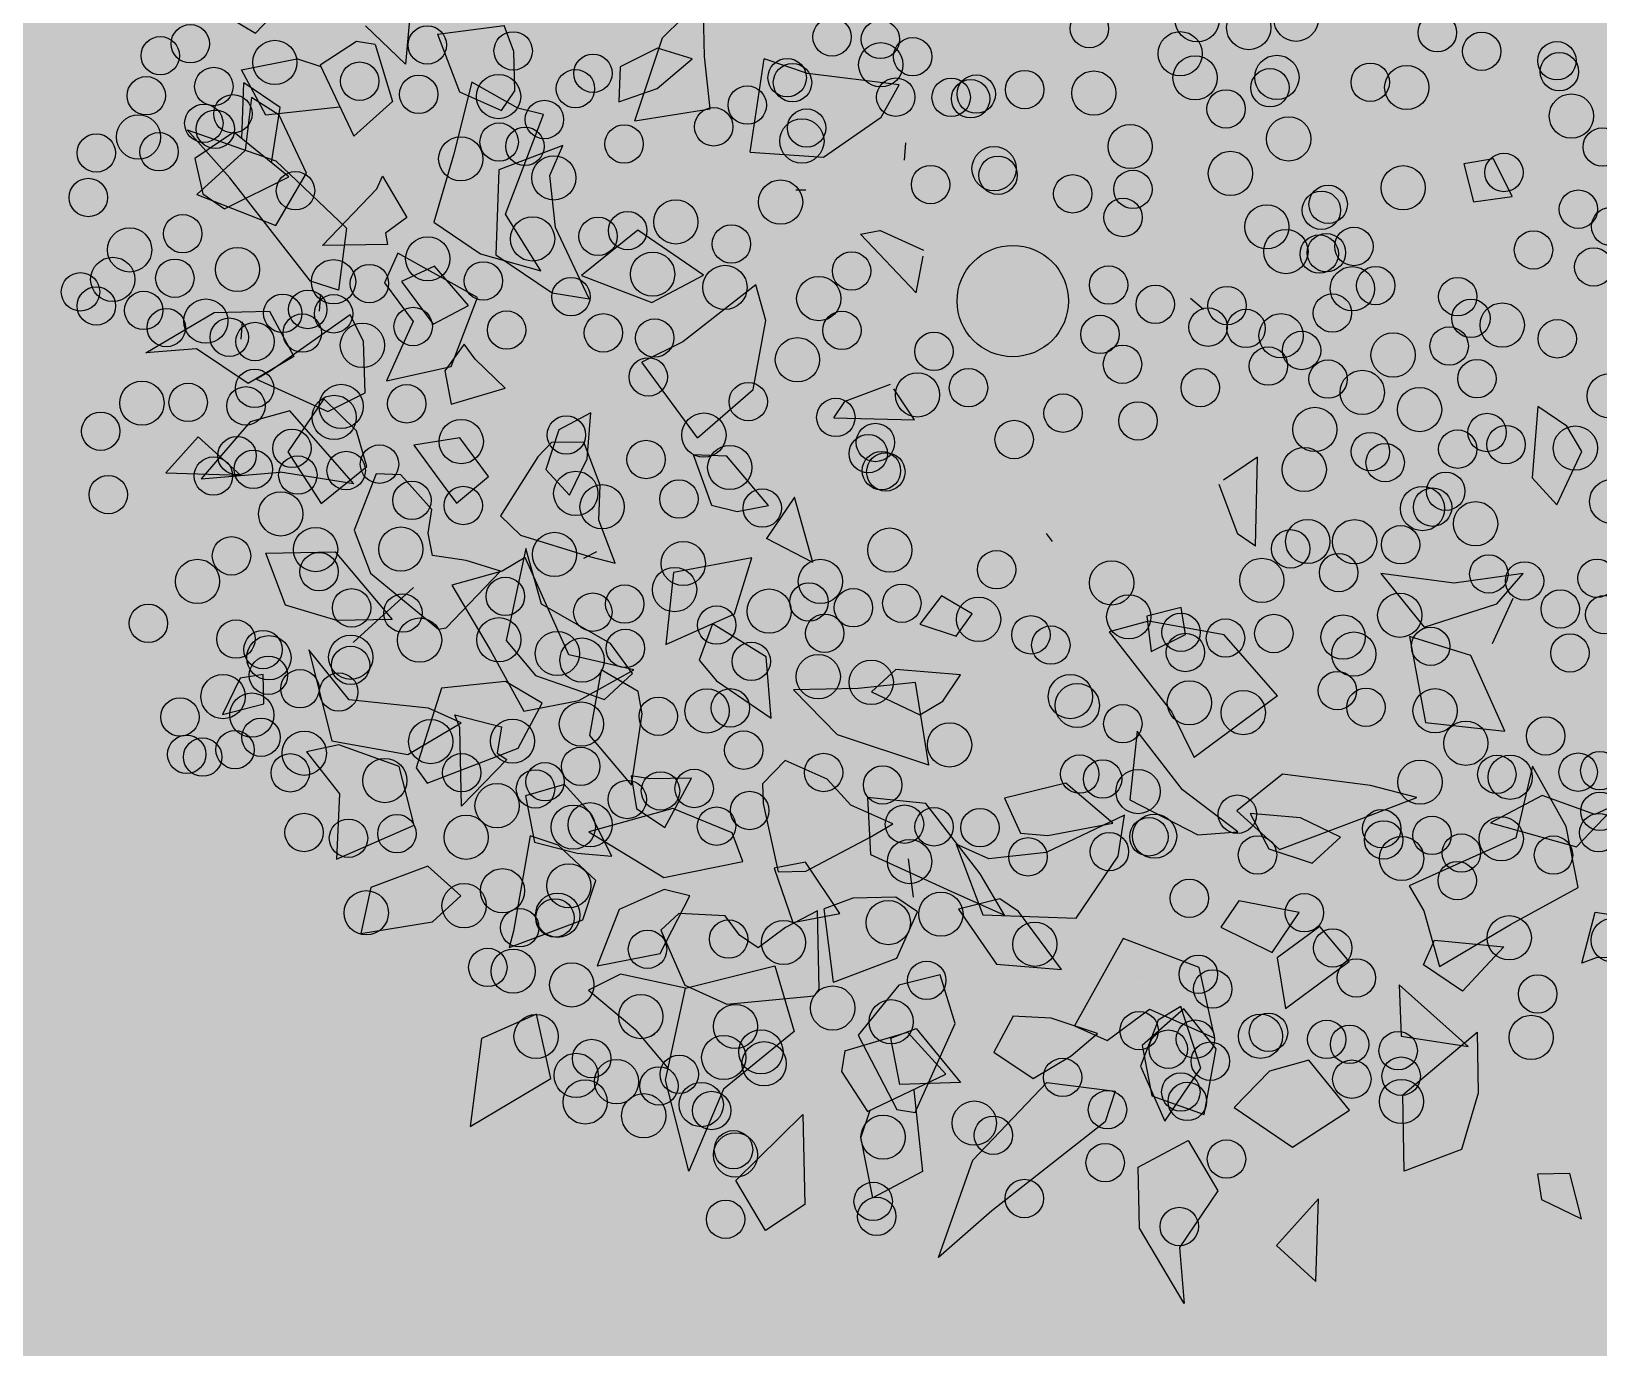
# Model space of a CAD drawing. Header units: millimetres. Extents: x 441061 to 442903, y 4515148 to 4515613.
# Drawn here: x 441661.737 to 441663.842, y 4515571.438 to 4515573.204 of the extents above; entities that cross this region are included whole.
import ezdxf

# ---------------------------------------------------------------- set-up
doc = ezdxf.new("R2010")
doc.units = ezdxf.units.MM
for name, color, linetype in [('01_ALBIZIA', 7, 'Continuous'), ('01_pinos', 7, 'Continuous'), ('ARBOL', 116, 'Continuous')]:
    doc.layers.add(name, color=color, linetype=linetype)
doc.layers.add('01_cesped', color=7, linetype='Continuous', true_color=0x659a66)

# ---------------------------------------------------------------- blocks, each defined once
blk = doc.blocks.new('A$C7A453A91')
at = {"layer": 'ARBOL', "color": 56}
for p, q in [((1.9062, 2.1811, 676.79), (1.8739, 2.1464, 676.79)), ((1.9656, 2.1524, 676.79), (1.9062, 2.1811, 676.79)), ((1.8739, 2.1464, 676.79), (1.9225, 2.1088, 676.79)), ((1.9225, 2.1088, 676.79), (1.9656, 2.1524, 676.79)), ((2.2542, 1.9212, 676.79), (2.1992, 1.9176, 676.79)), ((2.1992, 1.9176, 676.79), (2.2606, 1.8238, 676.79)), ((2.2968, 1.9044, 676.79), (2.2542, 1.9212, 676.79)), ((2.3171, 1.8143, 676.79), (2.2968, 1.9044, 676.79)), ((2.3171, 1.8143, 676.79), (2.2606, 1.8238, 676.79)), ((1.1, 1.7006, 676.79), (0.9757, 1.6262, 676.79)), ((1.1086, 1.6431, 676.79), (1.1, 1.7006, 676.79)), ((2.3416, 1.6971, 676.79), (2.2653, 1.6188, 676.79)), ((2.3384, 1.6341, 676.79), (2.3416, 1.6971, 676.79)), ((0.9757, 1.6262, 676.79), (0.9077, 1.6024, 676.79)), ((1.0759, 1.5384, 676.79), (1.1086, 1.6431, 676.79)), ((2.2708, 1.5355, 676.79), (2.3384, 1.6341, 676.79)), ((0.7735, 1.6197, 676.79), (0.7616, 1.5309, 676.79)), ((0.8316, 1.5481, 676.79), (0.7735, 1.6197, 676.79)), ((0.9799, 1.4739, 676.79), (0.9077, 1.6024, 676.79)), ((2.2653, 1.6188, 676.79), (2.1655, 1.56, 676.79)), ((1.9013, 1.5851, 676.79), (1.8813, 1.5243, 676.79)), ((1.984, 1.4732, 676.79), (1.9013, 1.5851, 676.79)), ((0.8889, 1.489, 676.79), (0.8316, 1.5481, 676.79)), ((2.1655, 1.56, 676.79), (2.2708, 1.5355, 676.79)), ((0.8075, 1.4017, 676.79), (0.7616, 1.5309, 676.79)), ((0.8185, 1.5333, 676.79), (0.7654, 1.5132, 676.79)), ((0.8039, 1.4628, 676.79), (0.8185, 1.5333, 676.79)), ((0.9799, 1.4739, 676.79), (1.0759, 1.5384, 676.79)), ((2.3558, 1.5454, 676.79), (2.2614, 1.5098, 676.79)), ((2.4704, 1.4844, 676.79), (2.3558, 1.5454, 676.79)), ((0.7654, 1.5132, 676.79), (0.7375, 1.4543, 676.79)), ((1.1956, 1.4787, 676.79), (1.2159, 1.5019, 676.79)), ((1.2895, 1.5195, 676.79), (1.2159, 1.5019, 676.79)), ((1.3208, 1.4599, 676.79), (1.2945, 1.5119, 676.79)), ((1.8793, 1.5145, 676.79), (1.9502, 1.4709, 676.79)), ((2.2614, 1.5098, 676.79), (2.3641, 1.4187, 676.79)), ((2.68, 1.5023, 676.79), (2.6619, 1.4682, 676.79)), ((2.6705, 1.4107, 676.79), (2.68, 1.5023, 676.79)), ((0.8075, 1.4017, 676.79), (0.8889, 1.489, 676.79)), ((1.1956, 1.4787, 676.79), (1.3208, 1.4599, 676.79)), ((2.3641, 1.4187, 676.79), (2.4704, 1.4844, 676.79)), ((0.7375, 1.4543, 676.79), (0.7693, 1.4098, 676.79)), ((0.7693, 1.4098, 676.79), (0.8039, 1.4628, 676.79)), ((1.984, 1.4732, 676.79), (1.9502, 1.4709, 676.79)), ((2.6382, 1.4255, 676.79), (2.5387, 1.4679, 676.79)), ((2.5387, 1.4679, 676.79), (2.587, 1.3634, 676.79)), ((2.6619, 1.4682, 676.79), (2.5789, 1.4409, 676.79)), ((2.5789, 1.4409, 676.79), (2.5411, 1.3573, 676.79)), ((2.7115, 1.3618, 676.79), (2.6382, 1.4255, 676.79)), ((2.5411, 1.3573, 676.79), (2.6705, 1.4107, 676.79)), ((0.4801, 1.319, 676.79), (0.5542, 1.3937, 676.79)), ((0.5913, 1.371, 676.79), (0.5542, 1.3937, 676.79)), ((2.9065, 1.3775, 676.79), (2.8016, 1.2923, 676.79)), ((0.3942, 1.3669, 676.79), (0.4695, 1.2509, 676.79)), ((0.63, 1.3233, 676.79), (0.5913, 1.371, 676.79)), ((2.587, 1.3634, 676.79), (2.501, 1.2012, 676.79)), ((2.6636, 1.251, 676.79), (2.7115, 1.3618, 676.79)), ((2.7564, 1.348, 676.79), (2.7964, 1.3702, 676.79)), ((2.0307, 1.3336, 676.79), (1.9238, 1.2776, 676.79)), ((2.1555, 1.3091, 676.79), (2.0307, 1.3336, 676.79)), ((2.7891, 1.2719, 676.79), (2.7564, 1.348, 676.79)), ((0.4801, 1.319, 676.79), (0.5625, 1.2686, 676.79)), ((0.6503, 1.3047, 676.79), (0.5689, 1.2926, 676.79)), ((0.6325, 1.2858, 676.79), (0.63, 1.3233, 676.79)), ((0.6884, 1.3213, 676.79), (0.6503, 1.3047, 676.79)), ((0.7374, 1.1616, 676.79), (0.6884, 1.3213, 676.79)), ((1.1147, 1.3154, 676.79), (1.0795, 1.1749, 676.79)), ((1.1615, 1.2808, 676.79), (1.1147, 1.3154, 676.79)), ((1.3768, 1.3213, 676.79), (1.3372, 1.2568, 676.79)), ((1.441, 1.3013, 676.79), (1.3857, 1.3195, 676.79)), ((1.9513, 1.3261, 676.79), (1.9171, 1.2821, 676.79)), ((1.9828, 1.2968, 676.79), (1.9513, 1.3261, 676.79)), ((2.1555, 1.3091, 676.79), (2.1117, 1.153, 676.79)), ((2.4259, 1.3178, 676.79), (2.3567, 1.2881, 676.79)), ((2.3777, 1.2392, 676.79), (2.4259, 1.3178, 676.79)), ((0.5625, 1.2686, 676.79), (0.6325, 1.2858, 676.79)), ((0.5689, 1.2926, 676.79), (0.616, 1.1847, 676.79)), ((0.7424, 1.3018, 676.79), (0.6862, 1.2101, 676.79)), ((0.7546, 1.2523, 676.79), (0.7424, 1.3018, 676.79)), ((1.2124, 1.1836, 676.79), (1.1615, 1.2808, 676.79)), ((1.3392, 1.2261, 676.79), (1.441, 1.3013, 676.79)), ((1.9238, 1.2776, 676.79), (1.8857, 1.2262, 676.79)), ((1.9171, 1.2821, 676.79), (1.9567, 1.2428, 676.79)), ((1.9567, 1.2428, 676.79), (1.9828, 1.2968, 676.79)), ((2.3567, 1.2881, 676.79), (2.2368, 1.2174, 676.79)), ((2.8016, 1.2923, 676.79), (2.7891, 1.2719, 676.79)), ((0.4695, 1.2509, 676.79), (0.3831, 1.26, 676.79)), ((0.9162, 1.2694, 676.79), (0.8902, 1.1588, 676.79)), ((1.0408, 1.2769, 676.79), (0.9162, 1.2694, 676.79)), ((1.003, 1.1933, 676.79), (1.0408, 1.2769, 676.79)), ((1.3392, 1.2261, 676.79), (1.3372, 1.2568, 676.79)), ((0.387, 1.2319, 676.79), (0.3645, 1.1676, 676.79)), ((0.4127, 1.2462, 676.79), (0.387, 1.2319, 676.79)), ((0.4127, 1.2462, 676.79), (0.4888, 1.1923, 676.79)), ((0.8118, 1.1933, 676.79), (0.7546, 1.2523, 676.79)), ((2.3054, 1.1214, 676.79), (2.3777, 1.2392, 676.79)), ((2.6162, 1.1305, 676.79), (2.6636, 1.251, 676.79)), ((0.6862, 1.2101, 676.79), (0.7644, 1.1022, 676.79)), ((1.8857, 1.2262, 676.79), (2.0403, 1.1874, 676.79)), ((2.2368, 1.2174, 676.79), (2.216, 1.1281, 676.79)), ((2.5845, 1.1586, 676.79), (2.677, 1.217, 676.79)), ((2.677, 1.217, 676.79), (2.6684, 1.1223, 676.79)), ((0.2537, 1.1448, 676.79), (0.2584, 1.1906, 676.79)), ((0.4888, 1.1923, 676.79), (0.4749, 1.1121, 676.79)), ((0.616, 1.1847, 676.79), (0.6563, 1.0826, 676.79)), ((0.9222, 1.1377, 676.79), (0.8118, 1.1933, 676.79)), ((0.8902, 1.1588, 676.79), (1.003, 1.1933, 676.79)), ((1.1901, 1.0702, 676.79), (1.2124, 1.1836, 676.79)), ((2.0403, 1.1874, 676.79), (2.1117, 1.153, 676.79)), ((2.3011, 1.1809, 676.79), (2.2348, 1.1374, 676.79)), ((2.3692, 1.1952, 676.79), (2.3011, 1.1809, 676.79)), ((2.3593, 1.1358, 676.79), (2.3692, 1.1952, 676.79)), ((2.501, 1.2012, 676.79), (2.5435, 1.1844, 676.79)), ((2.5435, 1.1844, 676.79), (2.6162, 1.1305, 676.79)), ((0.3675, 1.1661, 676.79), (0.3299, 1.1528, 676.79)), ((0.3645, 1.1676, 676.79), (0.4749, 1.1121, 676.79)), ((0.8356, 1.1256, 676.79), (0.7374, 1.1616, 676.79)), ((1.0795, 1.1749, 676.79), (1.0482, 1.11, 676.79)), ((2.5946, 1.1174, 676.79), (2.5845, 1.1586, 676.79)), ((0.1872, 1.1363, 676.79), (0.2537, 1.1448, 676.79)), ((0.272, 1.0861, 676.79), (0.3299, 1.1528, 676.79)), ((0.429, 1.1342, 676.79), (0.3454, 1.0533, 676.79)), ((0.8707, 1.1092, 676.79), (0.9222, 1.1377, 676.79)), ((2.0159, 1.1306, 676.79), (2.0731, 1.0388, 676.79)), ((2.1282, 1.1016, 676.79), (2.0159, 1.1306, 676.79)), ((2.2348, 1.1374, 676.79), (2.2918, 1.1118, 676.79)), ((2.2918, 1.1118, 676.79), (2.3593, 1.1358, 676.79)), ((0.7444, 1.0888, 676.79), (0.8356, 1.1256, 676.79)), ((0.7644, 1.1022, 676.79), (0.8707, 1.1092, 676.79)), ((1.1901, 1.0702, 676.79), (1.0482, 1.11, 676.79)), ((1.6991, 1.1167, 676.79), (1.6438, 1.1097, 676.79)), ((1.6438, 1.1097, 676.79), (1.6441, 1.0539, 676.79)), ((1.7007, 1.0737, 676.79), (1.6991, 1.1167, 676.79)), ((2.216, 1.1281, 676.79), (2.3054, 1.1214, 676.79)), ((2.6684, 1.1223, 676.79), (2.5946, 1.1174, 676.79)), ((0.3454, 1.0533, 676.79), (0.272, 1.0861, 676.79)), ((0.5538, 1.0695, 676.79), (0.5487, 1.0906, 676.79)), ((0.5487, 1.0906, 676.79), (0.6186, 1.0626, 676.79)), ((0.6563, 1.0826, 676.79), (0.7444, 1.0888, 676.79)), ((1.3672, 1.0901, 676.79), (1.3723, 1.0121, 676.79)), ((1.4522, 1.0269, 676.79), (1.3672, 1.0901, 676.79)), ((2.2375, 1.103, 676.79), (2.1282, 1.1016, 676.79)), ((2.1906, 1.0607, 676.79), (2.2375, 1.103, 676.79)), ((2.6943, 0.9368, 676.79), (2.726, 1.0856, 676.79)), ((2.726, 1.0856, 676.79), (2.7861, 1.0113, 676.79)), ((0.3561, 1.0769, 676.79), (0.2874, 1.0723, 676.79)), ((0.3387, 1.0014, 676.79), (0.2874, 1.0723, 676.79)), ((0.3621, 1.0664, 676.79), (0.3106, 1.0616, 676.79)), ((0.3106, 1.0616, 676.79), (0.3541, 0.99, 676.79)), ((0.3987, 1, 676.79), (0.3561, 1.0769, 676.79)), ((0.452, 1.0209, 676.79), (0.3621, 1.0664, 676.79)), ((0.5411, 0.9472, 676.79), (0.5538, 1.0695, 676.79)), ((0.6186, 1.0626, 676.79), (0.6072, 1.0226, 676.79)), ((1.2008, 1.0453, 676.79), (1.2432, 1.0755, 676.79)), ((1.343, 1.0547, 676.79), (1.2432, 1.0755, 676.79)), ((1.6441, 1.0539, 676.79), (1.7007, 1.0737, 676.79)), ((2.0731, 1.0388, 676.79), (2.1906, 1.0607, 676.79)), ((2.3909, 1.0623, 676.79), (2.3048, 1.0189, 676.79)), ((2.3958, 0.9872, 676.79), (2.3909, 1.0623, 676.79)), ((2.4295, 1.0651, 676.79), (2.4071, 0.9853, 676.79)), ((2.4996, 1.0501, 676.79), (2.4295, 1.0651, 676.79)), ((2.584, 1.0696, 676.79), (2.6358, 1.0075, 676.79)), ((2.7286, 1.0596, 676.79), (2.584, 1.0696, 676.79)), ((2.6358, 1.0075, 676.79), (2.7286, 1.0596, 676.79)), ((0.7827, 1.0318, 676.79), (0.6418, 1.01, 676.79)), ((0.8167, 0.921, 676.79), (0.7827, 1.0318, 676.79)), ((1.2008, 1.0453, 676.79), (1.2718, 1.0004, 676.79)), ((1.3099, 1.017, 676.79), (1.343, 1.0547, 676.79)), ((2.4884, 1.0103, 676.79), (2.4996, 1.0501, 676.79)), ((0.4641, 0.927, 676.79), (0.452, 1.0209, 676.79)), ((0.6205, 1.0109, 676.79), (0.5411, 0.9472, 676.79)), ((0.6072, 1.0226, 676.79), (0.6205, 1.0109, 676.79)), ((0.6418, 1.01, 676.79), (0.6539, 0.9605, 676.79)), ((0.6996, 1.0291, 676.79), (0.6734, 0.9786, 676.79)), ((0.7793, 1.0134, 676.79), (0.6996, 1.0291, 676.79)), ((0.7536, 0.956, 676.79), (0.7793, 1.0134, 676.79)), ((1.2718, 1.0004, 676.79), (1.3099, 1.017, 676.79)), ((1.4522, 1.0269, 676.79), (1.3723, 1.0121, 676.79)), ((1.7433, 1.0305, 676.79), (1.658, 0.9746, 676.79)), ((1.7466, 0.9805, 676.79), (1.7433, 1.0305, 676.79)), ((2.0812, 1.0145, 676.79), (2.0201, 0.893, 676.79)), ((2.1126, 0.9578, 676.79), (2.0812, 1.0145, 676.79)), ((2.3048, 1.0189, 676.79), (2.308, 0.9689, 676.79)), ((2.466, 0.9305, 676.79), (2.4884, 1.0103, 676.79)), ((2.7861, 1.0113, 676.79), (2.8194, 0.9254, 676.79)), ((0.2625, 0.9599, 676.79), (0.4018, 1.0067, 676.79)), ((0.3225, 1.0017, 676.79), (0.2995, 0.9317, 676.79)), ((0.4333, 0.9992, 676.79), (0.3225, 1.0017, 676.79)), ((0.3541, 0.99, 676.79), (0.3363, 0.8889, 676.79)), ((0.3846, 0.8982, 676.79), (0.4333, 0.9992, 676.79)), ((0.4018, 1.0067, 676.79), (0.554, 0.9916, 676.79)), ((0.554, 0.9916, 676.79), (0.6041, 0.907, 676.79)), ((1.034, 0.9981, 676.79), (1.0107, 0.9463, 676.79)), ((1.0735, 0.9379, 676.79), (1.034, 0.9981, 676.79)), ((1.9778, 0.9975, 676.79), (1.9163, 0.9202, 676.79)), ((2.0744, 0.9934, 676.79), (1.9778, 0.9975, 676.79)), ((2.0055, 0.9156, 676.79), (2.0744, 0.9934, 676.79)), ((2.308, 0.9689, 676.79), (2.3958, 0.9872, 676.79)), ((2.4071, 0.9853, 676.79), (2.466, 0.9305, 676.79)), ((2.9764, 1.0003, 676.79), (2.937, 0.9683, 676.79)), ((3.0346, 0.9552, 676.79), (2.9764, 1.0003, 676.79)), ((0.3616, 0.9413, 676.79), (0.2625, 0.9599, 676.79)), ((0.6539, 0.9605, 676.79), (0.7264, 0.9401, 676.79)), ((0.6734, 0.9786, 676.79), (0.7536, 0.956, 676.79)), ((0.8394, 0.9532, 676.79), (0.8111, 0.9613, 676.79)), ((0.8111, 0.9613, 676.79), (0.8131, 0.9096, 676.79)), ((1.3726, 0.9739, 676.79), (1.2897, 0.8805, 676.79)), ((1.4049, 0.8881, 676.79), (1.3726, 0.9739, 676.79)), ((1.6948, 0.9777, 676.79), (1.6298, 0.9148, 676.79)), ((1.6494, 0.9233, 676.79), (1.658, 0.9746, 676.79)), ((1.7909, 0.8883, 676.79), (1.6948, 0.9777, 676.79)), ((1.7313, 0.9418, 676.79), (1.7466, 0.9805, 676.79)), ((2.937, 0.9683, 676.79), (2.9665, 0.9409, 676.79)), ((0.5606, 0.8915, 676.79), (0.3616, 0.9413, 676.79)), ((0.7264, 0.9401, 676.79), (0.7507, 0.8412, 676.79)), ((0.9043, 0.9464, 676.79), (0.8394, 0.9532, 676.79)), ((0.8531, 0.8745, 676.79), (0.9043, 0.9464, 676.79)), ((1.0107, 0.9463, 676.79), (1.0325, 0.8849, 676.79)), ((1.0536, 0.9555, 676.79), (1.0138, 0.9236, 676.79)), ((1.1152, 0.9181, 676.79), (1.0536, 0.9555, 676.79)), ((1.0865, 0.8759, 676.79), (1.0735, 0.9379, 676.79)), ((1.6494, 0.9233, 676.79), (1.7313, 0.9418, 676.79)), ((2.1203, 0.8409, 676.79), (2.1126, 0.9578, 676.79)), ((2.7695, 0.8439, 676.79), (2.6943, 0.9368, 676.79)), ((2.9665, 0.9409, 676.79), (3.0346, 0.9552, 676.79)), ((0.2995, 0.9317, 676.79), (0.3433, 0.8955, 676.79)), ((0.3363, 0.8889, 676.79), (0.4641, 0.927, 676.79)), ((0.7507, 0.8412, 676.79), (0.8167, 0.921, 676.79)), ((0.8131, 0.9096, 676.79), (0.8531, 0.8745, 676.79)), ((1.0138, 0.9236, 676.79), (1.0107, 0.8931, 676.79)), ((1.147, 0.8736, 676.79), (1.1152, 0.9181, 676.79)), ((1.6298, 0.9148, 676.79), (1.5511, 0.8509, 676.79)), ((1.9163, 0.9202, 676.79), (1.9699, 0.8924, 676.79)), ((1.9699, 0.8924, 676.79), (2.0055, 0.9156, 676.79)), ((2.8194, 0.9254, 676.79), (2.7695, 0.8439, 676.79)), ((0.3433, 0.8955, 676.79), (0.3846, 0.8982, 676.79)), ((0.6041, 0.907, 676.79), (0.5606, 0.8915, 676.79)), ((0.6421, 0.8877, 676.79), (0.598, 0.743, 676.79)), ((0.6838, 0.8678, 676.79), (0.6421, 0.8877, 676.79)), ((1.0107, 0.8931, 676.79), (1.0212, 0.7838, 676.79)), ((1.0325, 0.8849, 676.79), (1.0865, 0.8759, 676.79)), ((1.3495, 0.7839, 676.79), (1.4049, 0.8881, 676.79)), ((1.7909, 0.8883, 676.79), (1.6487, 0.8377, 676.79)), ((2.0201, 0.893, 676.79), (1.9552, 0.83, 676.79)), ((2.3197, 0.8983, 676.79), (2.1977, 0.8609, 676.79)), ((2.4074, 0.8258, 676.79), (2.3197, 0.8983, 676.79)), ((2.5449, 0.8891, 676.79), (2.5068, 0.8377, 676.79)), ((2.6431, 0.8662, 676.79), (2.5449, 0.8891, 676.79)), ((0.7356, 0.8058, 676.79), (0.6838, 0.8678, 676.79)), ((1.2087, 0.8362, 676.79), (1.147, 0.8736, 676.79)), ((1.2897, 0.8805, 676.79), (1.3495, 0.7839, 676.79)), ((1.4855, 0.8655, 676.79), (1.3873, 0.8544, 676.79)), ((1.5509, 0.7943, 676.79), (1.4855, 0.8655, 676.79)), ((2.1977, 0.8609, 676.79), (2.2217, 0.706, 676.79)), ((2.6083, 0.7661, 676.79), (2.6431, 0.8662, 676.79)), ((0.8958, 0.8414, 676.79), (0.8459, 0.7879, 676.79)), ((0.9683, 0.8211, 676.79), (0.8958, 0.8414, 676.79)), ((1.1706, 0.8196, 676.79), (1.2087, 0.8362, 676.79)), ((1.3873, 0.8544, 676.79), (1.4056, 0.7968, 676.79)), ((1.5511, 0.8509, 676.79), (1.6487, 0.8377, 676.79)), ((1.8241, 0.8379, 676.79), (1.7462, 0.7894, 676.79)), ((1.9589, 0.8031, 676.79), (1.8241, 0.8379, 676.79)), ((2.0016, 0.7548, 676.79), (2.1203, 0.8409, 676.79)), ((2.5068, 0.8377, 676.79), (2.4982, 0.7588, 676.79)), ((0.4714, 0.76, 676.79), (0.539, 0.8147, 676.79)), ((0.539, 0.8147, 676.79), (0.6123, 0.7819, 676.79)), ((0.9547, 0.7574, 676.79), (0.9683, 0.8211, 676.79)), ((1.0644, 0.7793, 676.79), (1.1706, 0.8196, 676.79)), ((1.9552, 0.83, 676.79), (1.9008, 0.8166, 676.79)), ((1.9008, 0.8166, 676.79), (2.0016, 0.7548, 676.79)), ((2.2985, 0.7991, 676.79), (2.4074, 0.8258, 676.79)), ((2.3348, 0.8324, 676.79), (2.3196, 0.7937, 676.79)), ((2.3408, 0.8326, 676.79), (2.3246, 0.7468, 676.79)), ((2.4187, 0.7751, 676.79), (2.3348, 0.8324, 676.79)), ((2.419, 0.8141, 676.79), (2.3408, 0.8326, 676.79)), ((2.4677, 0.7214, 676.79), (2.419, 0.8141, 676.79)), ((0.7076, 0.7469, 676.79), (0.7356, 0.8058, 676.79)), ((0.8459, 0.7879, 676.79), (0.9184, 0.7675, 676.79)), ((1.4056, 0.7968, 676.79), (1.4471, 0.7881, 676.79)), ((1.4471, 0.7881, 676.79), (1.5509, 0.7943, 676.79)), ((1.7462, 0.7894, 676.79), (1.8047, 0.7215, 676.79)), ((2.0288, 0.7752, 676.79), (1.9589, 0.8031, 676.79)), ((2.0072, 0.7914, 676.79), (1.9662, 0.7385, 676.79)), ((2.0426, 0.7938, 676.79), (2.0072, 0.7914, 676.79)), ((2.1513, 0.7632, 676.79), (2.0426, 0.7938, 676.79)), ((2.2762, 0.7193, 676.79), (2.2985, 0.7991, 676.79)), ((2.3196, 0.7937, 676.79), (2.3422, 0.7198, 676.79)), ((0.6123, 0.7819, 676.79), (0.5818, 0.7045, 676.79)), ((0.9184, 0.7675, 676.79), (0.9547, 0.7574, 676.79)), ((1.0212, 0.7838, 676.79), (1.0644, 0.7793, 676.79)), ((1.1569, 0.7142, 676.79), (1.0843, 0.7681, 676.79)), ((1.0843, 0.7681, 676.79), (1.1483, 0.6353, 676.79)), ((1.6788, 0.7729, 676.79), (1.6088, 0.7557, 676.79)), ((1.7328, 0.7638, 676.79), (1.6788, 0.7729, 676.79)), ((1.8028, 0.781, 676.79), (1.7328, 0.7638, 676.79)), ((1.7876, 0.7423, 676.79), (1.8028, 0.781, 676.79)), ((1.9392, 0.7537, 676.79), (2.0288, 0.7752, 676.79)), ((2.0661, 0.7073, 676.79), (2.1513, 0.7632, 676.79)), ((2.4252, 0.675, 676.79), (2.4187, 0.7751, 676.79)), ((2.4982, 0.7588, 676.79), (2.6083, 0.7661, 676.79)), ((0.4257, 0.6439, 676.79), (0.4714, 0.76, 676.79)), ((0.5881, 0.7183, 676.79), (0.7076, 0.7469, 676.79)), ((0.598, 0.743, 676.79), (0.5881, 0.7183, 676.79)), ((0.7615, 0.7508, 676.79), (0.6899, 0.7587, 676.79)), ((0.6899, 0.7587, 676.79), (0.6965, 0.6586, 676.79)), ((0.8083, 0.7162, 676.79), (0.7615, 0.7508, 676.79)), ((0.8585, 0.7385, 676.79), (0.827, 0.716, 676.79)), ((0.93, 0.7258, 676.79), (0.8585, 0.7385, 676.79)), ((1.092, 0.7561, 676.79), (1.0767, 0.7174, 676.79)), ((1.2395, 0.6779, 676.79), (1.092, 0.7561, 676.79)), ((1.6088, 0.7557, 676.79), (1.6032, 0.705, 676.79)), ((1.741, 0.6387, 676.79), (1.7876, 0.7423, 676.79)), ((1.8047, 0.7215, 676.79), (1.9392, 0.7537, 676.79)), ((1.9662, 0.7385, 676.79), (2.0661, 0.7073, 676.79)), ((2.3246, 0.7468, 676.79), (2.3847, 0.6941, 676.79)), ((0.7875, 0.6269, 676.79), (0.8083, 0.7162, 676.79)), ((0.827, 0.716, 676.79), (0.854, 0.6256, 676.79)), ((0.9484, 0.693, 676.79), (0.93, 0.7258, 676.79)), ((1.0746, 0.7157, 676.79), (1.0216, 0.6956, 676.79)), ((1.0767, 0.7174, 676.79), (1.0277, 0.6514, 676.79)), ((1.0619, 0.5935, 676.79), (1.0746, 0.7157, 676.79)), ((1.2802, 0.7321, 676.79), (1.1569, 0.7142, 676.79)), ((1.3344, 0.7218, 676.79), (1.2395, 0.6779, 676.79)), ((1.3365, 0.7162, 676.79), (1.2802, 0.7321, 676.79)), ((1.2959, 0.6313, 676.79), (1.3344, 0.7218, 676.79)), ((1.3266, 0.6568, 676.79), (1.3365, 0.7162, 676.79)), ((2.2579, 0.7186, 676.79), (2.1855, 0.6929, 676.79)), ((2.2217, 0.706, 676.79), (2.2762, 0.7193, 676.79)), ((2.2466, 0.6655, 676.79), (2.2579, 0.7186, 676.79)), ((2.3422, 0.7198, 676.79), (2.4252, 0.675, 676.79)), ((2.3847, 0.6941, 676.79), (2.4677, 0.7214, 676.79)), ((2.6903, 0.727, 676.79), (2.6829, 0.6287, 676.79)), ((2.766, 0.6224, 676.79), (2.6903, 0.727, 676.79)), ((0.4844, 0.698, 676.79), (0.4257, 0.6439, 676.79)), ((0.5818, 0.7045, 676.79), (0.4844, 0.698, 676.79)), ((0.6596, 0.7108, 676.79), (0.6215, 0.6593, 676.79)), ((0.809, 0.6826, 676.79), (0.6596, 0.7108, 676.79)), ((0.9751, 0.6695, 676.79), (0.9484, 0.693, 676.79)), ((1.0216, 0.6956, 676.79), (0.9751, 0.6695, 676.79)), ((1.3605, 0.6991, 676.79), (1.2941, 0.6906, 676.79)), ((1.2941, 0.6906, 676.79), (1.3427, 0.598, 676.79)), ((1.3872, 0.6757, 676.79), (1.3605, 0.6991, 676.79)), ((1.6032, 0.705, 676.79), (1.6226, 0.6812, 676.79)), ((1.8771, 0.6931, 676.79), (1.8246, 0.6505, 676.79)), ((1.9183, 0.6958, 676.79), (1.8771, 0.6931, 676.79)), ((1.9372, 0.6187, 676.79), (1.9183, 0.6958, 676.79)), ((2.1855, 0.6929, 676.79), (2.136, 0.6583, 676.79)), ((0.809, 0.6826, 676.79), (0.7066, 0.6258, 676.79)), ((1.4425, 0.5772, 676.79), (1.3872, 0.6757, 676.79)), ((1.6226, 0.6812, 676.79), (1.7073, 0.6114, 676.79)), ((2.2212, 0.6011, 676.79), (2.2466, 0.6655, 676.79)), ((2.2419, 0.6094, 676.79), (2.3351, 0.6645, 676.79)), ((2.3351, 0.6645, 676.79), (2.352, 0.6167, 676.79)), ((2.4365, 0.5929, 676.79), (2.4727, 0.6735, 676.79)), ((2.4727, 0.6735, 676.79), (2.5578, 0.64, 676.79)), ((0.6215, 0.6593, 676.79), (0.6154, 0.5415, 676.79)), ((0.6965, 0.6586, 676.79), (0.7875, 0.6269, 676.79)), ((1.0277, 0.6514, 676.79), (1.1373, 0.6083, 676.79)), ((1.2184, 0.6203, 676.79), (1.3266, 0.6568, 676.79)), ((1.5097, 0.6437, 676.79), (1.459, 0.6027, 676.79)), ((1.5243, 0.5567, 676.79), (1.5097, 0.6437, 676.79)), ((1.7318, 0.6495, 676.79), (1.6988, 0.6118, 676.79)), ((1.7073, 0.6114, 676.79), (1.741, 0.6387, 676.79)), ((1.8234, 0.6193, 676.79), (1.7318, 0.6495, 676.79)), ((1.8246, 0.6505, 676.79), (1.7996, 0.6097, 676.79)), ((2.0066, 0.64, 676.79), (1.9656, 0.5871, 676.79)), ((2.0719, 0.5941, 676.79), (2.0066, 0.64, 676.79)), ((2.1369, 0.6589, 676.79), (2.1474, 0.5962, 676.79)), ((2.5578, 0.64, 676.79), (2.5649, 0.5328, 676.79)), ((0.6154, 0.5415, 676.79), (0.7066, 0.6258, 676.79)), ((0.854, 0.6256, 676.79), (0.9157, 0.5883, 676.79)), ((1.1483, 0.6353, 676.79), (1.2184, 0.6203, 676.79)), ((1.238, 0.5647, 676.79), (1.2959, 0.6313, 676.79)), ((1.6126, 0.6153, 676.79), (1.516, 0.5881, 676.79)), ((1.6536, 0.5901, 676.79), (1.6126, 0.6153, 676.79)), ((1.7738, 0.5627, 676.79), (1.8234, 0.6193, 676.79)), ((1.8818, 0.5281, 676.79), (1.9372, 0.6187, 676.79)), ((2.352, 0.6167, 676.79), (2.2973, 0.3978, 676.79)), ((2.766, 0.6224, 676.79), (2.6829, 0.6287, 676.79)), ((0.5659, 0.5152, 676.79), (0.5715, 0.5907, 676.79)), ((0.6609, 0.584, 676.79), (0.5715, 0.5907, 676.79)), ((1.0537, 0.5841, 676.79), (1.0619, 0.5935, 676.79)), ((1.1373, 0.6083, 676.79), (1.238, 0.5647, 676.79)), ((1.2531, 0.5924, 676.79), (1.1866, 0.584, 676.79)), ((1.2667, 0.5137, 676.79), (1.2531, 0.5924, 676.79)), ((1.3427, 0.598, 676.79), (1.4425, 0.5772, 676.79)), ((1.459, 0.6027, 676.79), (1.4332, 0.5884, 676.79)), ((1.5714, 0.4941, 676.79), (1.6536, 0.5901, 676.79)), ((1.6988, 0.6118, 676.79), (1.7738, 0.5627, 676.79)), ((1.7932, 0.601, 676.79), (1.77, 0.5493, 676.79)), ((1.8707, 0.5056, 676.79), (1.7932, 0.601, 676.79)), ((1.8818, 0.5281, 676.79), (1.7996, 0.6097, 676.79)), ((2.1083, 0.4457, 676.79), (2.0719, 0.5941, 676.79)), ((2.1474, 0.5962, 676.79), (2.2212, 0.6011, 676.79)), ((2.2253, 0.442, 676.79), (2.2419, 0.6094, 676.79)), ((2.4967, 0.5186, 676.79), (2.4365, 0.5929, 676.79)), ((0.5659, 0.5152, 676.79), (0.6609, 0.584, 676.79)), ((0.7672, 0.512, 676.79), (0.8516, 0.5804, 676.79)), ((0.8516, 0.5804, 676.79), (0.9869, 0.5516, 676.79)), ((0.9157, 0.5883, 676.79), (1.0537, 0.5841, 676.79)), ((1.1866, 0.584, 676.79), (1.1139, 0.5144, 676.79)), ((1.4332, 0.5884, 676.79), (1.4711, 0.5532, 676.79)), ((1.516, 0.5881, 676.79), (1.4346, 0.4782, 676.79)), ((1.9656, 0.5871, 676.79), (1.9633, 0.4864, 676.79)), ((0.9869, 0.5516, 676.79), (0.9194, 0.4969, 676.79)), ((1.4711, 0.5532, 676.79), (1.5243, 0.5567, 676.79)), ((1.77, 0.5493, 676.79), (1.7555, 0.498, 676.79)), ((2.0064, 0.5142, 676.79), (2.0284, 0.5505, 676.79)), ((2.0284, 0.5505, 676.79), (2.1351, 0.5264, 676.79)), ((1.1563, 0.4942, 676.79), (1.2255, 0.5239, 676.79)), ((1.2255, 0.5239, 676.79), (1.2457, 0.4875, 676.79)), ((1.9619, 0.454, 676.79), (2.0212, 0.5377, 676.79)), ((2.0212, 0.5377, 676.79), (2.1094, 0.5224, 676.79)), ((2.0483, 0.401, 676.79), (2.1094, 0.5224, 676.79)), ((2.1351, 0.5264, 676.79), (2.062, 0.4655, 676.79)), ((2.6244, 0.4682, 676.79), (2.4967, 0.5186, 676.79)), ((2.5649, 0.5328, 676.79), (2.6244, 0.4682, 676.79)), ((0.8413, 0.4666, 676.79), (0.7672, 0.512, 676.79)), ((0.9194, 0.4969, 676.79), (0.8413, 0.4666, 676.79)), ((1.1139, 0.5144, 676.79), (1.1593, 0.3912, 676.79)), ((1.1748, 0.4828, 676.79), (1.1563, 0.4942, 676.79)), ((1.1876, 0.383, 676.79), (1.2667, 0.5137, 676.79)), ((1.3586, 0.5136, 676.79), (1.3217, 0.4619, 676.79)), ((1.417, 0.5033, 676.79), (1.3574, 0.5138, 676.79)), ((1.4863, 0.4703, 676.79), (1.417, 0.5033, 676.79)), ((1.4346, 0.4782, 676.79), (1.5714, 0.4941, 676.79)), ((1.6212, 0.4964, 676.79), (1.5831, 0.4798, 676.79)), ((1.64, 0.3966, 676.79), (1.6212, 0.4964, 676.79)), ((1.6838, 0.5059, 676.79), (1.6243, 0.4643, 676.79)), ((1.7201, 0.4957, 676.79), (1.6838, 0.5059, 676.79)), ((1.7043, 0.3783, 676.79), (1.7935, 0.4918, 676.79)), ((1.7555, 0.498, 676.79), (1.7201, 0.4957, 676.79)), ((1.771, 0.3985, 676.79), (1.8715, 0.4931, 676.79)), ((1.7935, 0.4918, 676.79), (1.8806, 0.4291, 676.79)), ((1.8715, 0.4931, 676.79), (1.8707, 0.5056, 676.79)), ((2.062, 0.4655, 676.79), (2.0064, 0.5142, 676.79)), ((1.1173, 0.4767, 676.79), (1.011, 0.411, 676.79)), ((1.1173, 0.4767, 676.79), (1.011, 0.411, 676.79)), ((1.1717, 0.4901, 676.79), (1.1173, 0.4767, 676.79)), ((1.1362, 0.3996, 676.79), (1.1717, 0.4901, 676.79)), ((1.2522, 0.3874, 676.79), (1.1748, 0.4828, 676.79)), ((1.2457, 0.4875, 676.79), (1.2634, 0.4887, 676.79)), ((1.2634, 0.4887, 676.79), (1.2522, 0.3874, 676.79)), ((1.4408, 0.4408, 676.79), (1.4863, 0.4703, 676.79)), ((1.5831, 0.4798, 676.79), (1.5468, 0.4115, 676.79)), ((1.9633, 0.4864, 676.79), (2.0826, 0.4314, 676.79)), ((2.0851, 0.4719, 676.79), (2.1741, 0.3799, 676.79)), ((1.3217, 0.4619, 676.79), (1.3773, 0.4131, 676.79)), ((1.6243, 0.4643, 676.79), (1.6179, 0.4262, 676.79)), ((1.9619, 0.454, 676.79), (1.9776, 0.4257, 676.79)), ((2.0826, 0.4314, 676.79), (2.1083, 0.4457, 676.79)), ((1.011, 0.411, 676.79), (0.9128, 0.4339, 676.79)), ((0.9128, 0.4339, 676.79), (1.0293, 0.3437, 676.79)), ((1.4093, 0.4322, 676.79), (1.3658, 0.4168, 676.79)), ((1.3773, 0.4131, 676.79), (1.4408, 0.4408, 676.79)), ((1.4898, 0.425, 676.79), (1.4093, 0.4322, 676.79)), ((1.5117, 0.3636, 676.79), (1.4898, 0.425, 676.79)), ((1.6179, 0.4262, 676.79), (1.7009, 0.3814, 676.79)), ((1.8806, 0.4291, 676.79), (1.8483, 0.29, 676.79)), ((1.9776, 0.4257, 676.79), (2.0483, 0.401, 676.79)), ((2.2768, 0.2888, 676.79), (2.2253, 0.442, 676.79)), ((1.0293, 0.3437, 676.79), (1.1362, 0.3996, 676.79)), ((1.3658, 0.4168, 676.79), (1.4369, 0.2833, 676.79)), ((1.5468, 0.4115, 676.79), (1.5738, 0.3211, 676.79)), ((1.5738, 0.3211, 676.79), (1.64, 0.3966, 676.79)), ((1.7009, 0.3814, 676.79), (1.771, 0.3985, 676.79)), ((2.05, 0.4043, 676.79), (2.0646, 0.3629, 676.79)), ((2.2973, 0.3978, 676.79), (2.2768, 0.2888, 676.79)), ((1.1372, 0.3766, 676.79), (1.0414, 0.3452, 676.79)), ((1.2121, 0.3187, 676.79), (1.1372, 0.3766, 676.79)), ((1.1593, 0.3912, 676.79), (1.1876, 0.383, 676.79)), ((1.7043, 0.3783, 676.79), (1.6105, 0.333, 676.79)), ((1.7683, 0.2455, 676.79), (1.7043, 0.3783, 676.79)), ((2.1741, 0.3799, 676.79), (2.1379, 0.2992, 676.79)), ((0.8803, 0.3597, 676.79), (0.8554, 0.3329, 676.79)), ((0.9093, 0.3239, 676.79), (0.8803, 0.3597, 676.79)), ((1.0414, 0.3452, 676.79), (1.0084, 0.3053, 676.79)), ((1.4474, 0.2588, 676.79), (1.5117, 0.3636, 676.79)), ((2.1379, 0.2992, 676.79), (2.0646, 0.3629, 676.79)), ((0.8554, 0.3329, 676.79), (0.8683, 0.271, 676.79)), ((0.8683, 0.271, 676.79), (0.9093, 0.3239, 676.79)), ((1.6105, 0.333, 676.79), (1.5862, 0.2825, 676.79)), ((1.9713, 0.335, 676.79), (1.9517, 0.1891, 676.79)), ((1.9713, 0.335, 676.79), (2.0599, 0.2256, 676.79)), ((1.0084, 0.3053, 676.79), (1.0898, 0.2855, 676.79)), ((1.1487, 0.2015, 676.79), (1.2121, 0.3187, 676.79)), ((1.0898, 0.2855, 676.79), (1.1487, 0.2015, 676.79)), ((1.2684, 0.2811, 676.79), (1.2185, 0.1996, 676.79)), ((1.3378, 0.2759, 676.79), (1.2684, 0.2811, 676.79)), ((1.3279, 0.2166, 676.79), (1.3378, 0.2759, 676.79)), ((1.4369, 0.2833, 676.79), (1.4474, 0.2588, 676.79)), ((1.5862, 0.2825, 676.79), (1.6832, 0.2791, 676.79)), ((1.76, 0.2627, 676.79), (1.6832, 0.2791, 676.79)), ((1.8483, 0.29, 676.79), (1.8848, 0.1554, 676.79)), ((1.8848, 0.1554, 676.79), (1.7683, 0.2455, 676.79)), ((2.0599, 0.2256, 676.79), (2.0368, 0.1556, 676.79)), ((1.2185, 0.1996, 676.79), (1.2505, 0.1332, 676.79)), ((1.2505, 0.1332, 676.79), (1.3279, 0.2166, 676.79)), ((1.5454, 0.2026, 676.79), (1.5006, 0.1197, 676.79)), ((1.625, 0.1368, 676.79), (1.5454, 0.2026, 676.79)), ((2.0368, 0.1556, 676.79), (1.9517, 0.1891, 676.79)), ((1.5713, 0, 676.79), (1.625, 0.1368, 676.79)), ((1.5006, 0.1197, 676.79), (1.5713, 0, 676.79))]:
    blk.add_line(p, q, dxfattribs=at)
blk = doc.blocks.new('A$C496E5142')
at = {"layer": '01_pinos', "color": 98}
for p, q in [((2.0648, 2.0607), (2.0969, 2.0593)), ((2.9119, 1.897), (2.89, 1.9882)), ((1.4812, 1.9353), (1.4632, 1.962)), ((1.3543, 1.7658), (1.3692, 1.7771)), ((2.1411, 1.5401), (2.1232, 1.5454)), ((0.7877, 1.0353), (0.7698, 1.062)), ((1.4761, 0.9983), (1.4648, 0.9735)), ((2.7756, 0.9965), (2.7756, 0.9965)), ((0.7033, 0.9036), (0.6853, 0.9302)), ((2.2934, 0.9029), (2.3448, 0.8517)), ((1.2458, 0.7338), (1.2197, 0.5829)), ((2.7374, 0.5771), (2.7339, 0.5694)), ((2.1195, 0.3499), (2.116, 0.3422))]:
    blk.add_line(p, q, dxfattribs=at)
for centre, radius in [((2.3348, 2.836), 0.0361), ((2.3511, 2.8227), 0.0361), ((2.4201, 2.7708), 0.0416), ((2.1249, 2.7396), 0.0361), ((2.2123, 2.7633), 0.0361), ((2.5019, 2.7605), 0.0361), ((2.6061, 2.6524), 0.0361), ((2.1428, 2.6229), 0.0416), ((2.5381, 2.6407), 0.0361), ((1.8997, 2.5963), 0.0416), ((2.0825, 2.5886), 0.0361), ((2.3852, 2.6092), 0.0361), ((2.6276, 2.5728), 0.0361), ((1.8391, 2.5293), 0.0416), ((2.5185, 2.5284), 0.0361), ((1.7536, 2.4814), 0.0416), ((1.9384, 2.488), 0.0416), ((2.2532, 2.4701), 0.0416), ((1.9401, 2.4646), 0.0361), ((1.7675, 2.4114), 0.0416), ((2.027, 2.4102), 0.0416), ((2.6563, 2.424), 0.0361), ((1.8175, 2.3928), 0.0416), ((1.8993, 2.3825), 0.0361), ((2.5588, 2.3809), 0.0416), ((2.7994, 2.3993), 0.0416), ((2.161, 2.3589), 0.0361), ((2.46, 2.3716), 0.0361), ((2.5046, 2.3547), 0.0361), ((1.6038, 2.3439), 0.0361), ((2.1579, 2.3423), 0.0361), ((2.2479, 2.3261), 0.0361), ((1.9803, 2.2919), 0.0416), ((2.3255, 2.2932), 0.0361), ((2.2052, 2.2748), 0.0361), ((2.2144, 2.2851), 0.0361), ((2.2944, 2.2617), 0.0416), ((2.5043, 2.2884), 0.0361), ((2.5832, 2.2721), 0.0361), ((2.8093, 2.2828), 0.0416), ((1.6848, 2.2533), 0.0416), ((2.096, 2.2546), 0.0416), ((2.1529, 2.24), 0.0416), ((2.925, 2.2455), 0.0416), ((1.8005, 2.216), 0.0416), ((2.4314, 2.2104), 0.0416), ((2.7025, 2.2081), 0.0361), ((1.5781, 2.1786), 0.0361), ((2.2929, 2.2025), 0.0361), ((2.6604, 2.204), 0.0361), ((1.854, 2.1555), 0.0361), ((2.5337, 2.16), 0.0416), ((2.636, 2.1454), 0.0361), ((1.5115, 2.1159), 0.0361), ((2.4288, 2.1194), 0.0416), ((1.3062, 2.0863), 0.0361), ((1.3741, 2.098), 0.0361), ((1.5085, 2.1025), 0.0361), ((1.8718, 2.1025), 0.0361), ((2.128, 2.092), 0.0361), ((2.2428, 2.1096), 0.0416), ((2.2903, 2.1114), 0.0361), ((2.3627, 2.0995), 0.0361), ((2.9918, 2.1147), 0.0361), ((1.478, 2.0821), 0.0361), ((1.7699, 2.0795), 0.0361), ((2.1825, 2.08), 0.0361), ((2.6669, 2.0691), 0.0361), ((2.7485, 2.0554), 0.0416), ((3.0453, 2.0695), 0.0361), ((1.2315, 2.0342), 0.0361), ((1.3359, 2.0492), 0.0416), ((1.624, 2.0259), 0.0416), ((2.1246, 2.038), 0.0361), ((2.2592, 2.0499), 0.0361), ((2.5092, 2.041), 0.0361), ((2.5438, 2.0416), 0.0361), ((2.6656, 2.0302), 0.0361), ((1.3956, 2.0184), 0.0361), ((1.6375, 2.0208), 0.0361), ((2.0199, 2.0108), 0.0361), ((2.4011, 2.0096), 0.0416), ((2.6523, 2.0164), 0.0416), ((2.8873, 2.0271), 0.0361), ((2.9726, 2.0267), 0.0361), ((1.9284, 1.9856), 0.0361), ((2.8262, 1.9962), 0.0361), ((3.0378, 1.9727), 0.0361), ((2.1828, 1.9393), 0.0361), ((2.4317, 1.9379), 0.0416), ((1.2119, 1.9219), 0.0361), ((1.2256, 1.9207), 0.0361), ((1.5481, 1.929), 0.0361), ((1.8046, 1.8511), 0.1046), ((1.8046, 1.8511), 0.1046), ((2.6615, 1.9375), 0.0361), ((1.9726, 1.9024), 0.0361), ((2.0404, 1.8842), 0.0361), ((2.5897, 1.8889), 0.0416), ((1.2989, 1.8696), 0.0361), ((1.3069, 1.845), 0.0416), ((1.1843, 1.8351), 0.0361), ((2.5199, 1.8351), 0.0416), ((2.6017, 1.8248), 0.0361), ((2.7416, 1.832), 0.0416), ((2.8234, 1.8217), 0.0361), ((3.0976, 1.8215), 0.0361), ((3.218, 1.8326), 0.0361), ((2.1288, 1.818), 0.0361), ((2.5031, 1.8045), 0.0361), ((3.1876, 1.8053), 0.0361), ((1.1596, 1.7642), 0.0361), ((3.2652, 1.7724), 0.0361), ((1.3457, 1.7298), 0.0416), ((2.0086, 1.7429), 0.0361), ((2.6827, 1.7342), 0.0416), ((2.9044, 1.7312), 0.0416), ((3.288, 1.7394), 0.0361), ((0.9186, 1.7041), 0.0361), ((1.5306, 1.7095), 0.0361), ((2.4967, 1.7245), 0.0416), ((2.7184, 1.7214), 0.0416), ((2.9876, 1.7184), 0.0416), ((3.0695, 1.7081), 0.0361), ((3.0926, 1.7192), 0.0416), ((1.7457, 1.6855), 0.0361), ((0.7743, 1.6451), 0.0361), ((0.9104, 1.661), 0.0361), ((1.8389, 1.6715), 0.0361), ((1.9665, 1.6473), 0.0361), ((2.5759, 1.6595), 0.0361), ((2.7361, 1.6482), 0.0361), ((2.7977, 1.6564), 0.0361), ((3.2467, 1.6538), 0.0361), ((1.0465, 1.6352), 0.0361), ((1.5138, 1.6306), 0.0416), ((3.1504, 1.6175), 0.0416), ((1.3212, 1.6108), 0.0361), ((1.5849, 1.6103), 0.0361), ((1.7716, 1.6019), 0.0416), ((2.5094, 1.5969), 0.0361), ((2.9644, 1.6078), 0.0416), ((3.4336, 1.5964), 0.0416), ((0.8054, 1.5606), 0.0416), ((0.9, 1.5795), 0.0361), ((1.2132, 1.5794), 0.0416), ((0.64, 1.5548), 0.0361), ((1.3617, 1.5389), 0.0416), ((2.2768, 1.5472), 0.0416), ((2.4367, 1.5541), 0.0361), ((2.4666, 1.5292), 0.0361), ((3.0437, 1.5428), 0.0361), ((3.1077, 1.5505), 0.0361), ((0.902, 1.5172), 0.0361), ((0.9813, 1.5037), 0.0416), ((1.1517, 1.5108), 0.0361), ((1.5527, 1.5154), 0.0416), ((2.3413, 1.5167), 0.0416), ((2.6219, 1.5069), 0.0416), ((3.1333, 1.5048), 0.0361), ((0.6843, 1.4716), 0.0361), ((0.8588, 1.4938), 0.0361), ((1.1145, 1.4682), 0.0361), ((1.2391, 1.475), 0.0416), ((1.6763, 1.4741), 0.0361), ((1.7641, 1.4827), 0.0361), ((2.9612, 1.4947), 0.0361), ((2.9771, 1.4802), 0.0361), ((3.0253, 1.4733), 0.0416), ((3.2765, 1.4801), 0.0416), ((1.7663, 1.4579), 0.0361), ((1.8055, 1.4478), 0.0361), ((1.8134, 1.4511), 0.0361), ((2.5306, 1.4592), 0.0416), ((0.5816, 1.423), 0.0361), ((0.8211, 1.4245), 0.0416), ((2.0907, 1.4338), 0.0361), ((3.3836, 1.4295), 0.0361), ((1.0202, 1.3886), 0.0416), ((1.3159, 1.3827), 0.0361), ((1.5281, 1.3964), 0.0361), ((2.2583, 1.3847), 0.0361), ((0.4339, 1.3528), 0.0416), ((2.2168, 1.3769), 0.0361), ((2.4559, 1.3512), 0.0361), ((2.7304, 1.3494), 0.0361), ((3.424, 1.3576), 0.0416), ((1.1438, 1.3473), 0.0361), ((1.2337, 1.3311), 0.0361), ((1.9096, 1.3397), 0.0416), ((2.1213, 1.3395), 0.0416), ((2.3467, 1.3309), 0.0416), ((2.3673, 1.3257), 0.0416), ((1.3512, 1.3176), 0.0361), ((1.5009, 1.2956), 0.0416), ((2.8073, 1.3121), 0.0361), ((0.2869, 1.2828), 0.0361), ((0.9956, 1.2696), 0.0361), ((1.5767, 1.2774), 0.0416), ((1.9888, 1.2747), 0.0361), ((2.5567, 1.2682), 0.0416), ((2.9437, 1.2806), 0.0361), ((3.0263, 1.2611), 0.0361), ((0.3711, 1.2466), 0.0361), ((0.8876, 1.2381), 0.0416), ((1.6718, 1.2547), 0.0361), ((2.4897, 1.2459), 0.0361), ((3.0959, 1.244), 0.0361), ((0.2561, 1.2304), 0.0361), ((0.431, 1.2281), 0.0361), ((1.0869, 1.2235), 0.0361), ((1.8428, 1.213), 0.0416), ((1.9222, 1.2121), 0.0361), ((2.4501, 1.2268), 0.0361), ((2.6251, 1.2136), 0.0361), ((2.6328, 1.2212), 0.0416), ((0.3988, 1.1805), 0.0361), ((0.4227, 1.185), 0.0361), ((0.6127, 1.1863), 0.0361), ((1.4433, 1.1926), 0.0361), ((3.242, 1.1843), 0.0361), ((0.2816, 1.1548), 0.0361), ((1.5376, 1.1719), 0.0361), ((1.8496, 1.1693), 0.0361), ((2.5835, 1.146), 0.0361), ((2.7562, 1.1692), 0.0361), ((3.2759, 1.1499), 0.0361), ((0.8296, 1.134), 0.0361), ((0.9441, 1.1208), 0.0361), ((1.2967, 1.1368), 0.0361), ((1.801, 1.1098), 0.0416), ((1.909, 1.1412), 0.0361), ((2.0347, 1.1221), 0.0416), ((2.2232, 1.1198), 0.0416), ((3.1229, 1.1184), 0.0361), ((3.1625, 1.1375), 0.0361), ((3.3056, 1.1128), 0.0416), ((0.3177, 1.0847), 0.0416), ((0.3652, 1.0865), 0.0361), ((0.7742, 1.0953), 0.0416), ((1.6186, 1.0813), 0.0416), ((3.2061, 1.0885), 0.0361), ((1.378, 1.0611), 0.0416), ((1.4326, 1.0716), 0.0416), ((1.9495, 1.0693), 0.0416), ((2.8572, 1.0668), 0.0361), ((2.8956, 1.0616), 0.0361), ((3.0284, 1.0617), 0.0361), ((0.8112, 1.0477), 0.0361), ((0.8905, 1.0343), 0.0416), ((1.6358, 1.0324), 0.0416), ((1.7393, 1.0285), 0.0361), ((2.3638, 1.032), 0.0361), ((2.4688, 1.0443), 0.0361), ((3.021, 1.0466), 0.0416), ((0.2734, 1.0123), 0.0361), ((0.6175, 1.0024), 0.0416), ((0.768, 1.0244), 0.0361), ((1.0237, 0.9987), 0.0361), ((1.1483, 1.0056), 0.0416), ((1.8325, 1.0146), 0.0361), ((0.495, 0.9924), 0.0361), ((0.7352, 0.9897), 0.0361), ((0.7871, 0.983), 0.0361), ((2.1701, 0.983), 0.0361), ((2.2947, 0.9803), 0.0361), ((2.9277, 0.9671), 0.0361), ((0.313, 0.937), 0.0361), ((1.4169, 0.9459), 0.0416), ((1.5785, 0.9534), 0.0361), ((2.2478, 0.9501), 0.0361), ((2.9753, 0.9517), 0.0361), ((0.4348, 0.907), 0.0416), ((0.5346, 0.9172), 0.0361), ((0.7267, 0.9159), 0.0361), ((0.9294, 0.9191), 0.0416), ((1.2251, 0.9132), 0.0361), ((1.8551, 0.9215), 0.0361), ((2.068, 0.9332), 0.0361), ((2.5798, 0.9225), 0.0416), ((2.8344, 0.9149), 0.0361), ((2.899, 0.9209), 0.0361), ((0.6301, 0.8894), 0.0416), ((0.6835, 0.8926), 0.0361), ((0.9317, 0.8948), 0.0416), ((1.053, 0.8778), 0.0361), ((1.5405, 0.9046), 0.0361), ((1.6305, 0.8884), 0.0361), ((1.824, 0.89), 0.0416), ((2.2986, 0.9005), 0.0416), ((0.4438, 0.8438), 0.0416), ((1.1429, 0.8616), 0.0361), ((1.9237, 0.8742), 0.0361), ((2.4057, 0.8586), 0.0416), ((2.9671, 0.872), 0.0361), ((2.9876, 0.8655), 0.0361), ((0.5257, 0.8335), 0.0361), ((0.5789, 0.834), 0.0361), ((0.78, 0.8459), 0.0361), ((1.0109, 0.8298), 0.0361), ((1.3924, 0.8269), 0.0361), ((1.5798, 0.821), 0.0416), ((1.7577, 0.8257), 0.0361), ((3.1123, 0.8252), 0.0361), ((0.7874, 0.8099), 0.0361), ((0.9048, 0.8001), 0.0361), ((1.5355, 0.8023), 0.0416), ((2.0022, 0.7915), 0.0361), ((2.3374, 0.7853), 0.0416), ((0.4103, 0.788), 0.0361), ((0.4501, 0.7854), 0.0361), ((0.9444, 0.7672), 0.0361), ((1.1827, 0.7763), 0.0416), ((1.4328, 0.755), 0.0416), ((1.8944, 0.7601), 0.0361), ((2.8787, 0.761), 0.0361), ((0.6977, 0.7483), 0.0361), ((1.6527, 0.7254), 0.0416), ((2.4611, 0.744), 0.0361), ((2.7747, 0.757), 0.0361), ((0.8316, 0.7258), 0.0361), ((0.8717, 0.7244), 0.0361), ((1.8472, 0.7176), 0.0361), ((1.9711, 0.73), 0.0361), ((0.63, 0.6939), 0.0416), ((0.9638, 0.6898), 0.0416), ((1.0568, 0.6772), 0.0416), ((1.2596, 0.6839), 0.0361), ((2.9364, 0.6797), 0.0361), ((0.8203, 0.6683), 0.0361), ((1.0874, 0.6485), 0.0361), ((1.3156, 0.663), 0.0416), ((1.7006, 0.6619), 0.0361), ((1.8078, 0.6664), 0.0361), ((2.4561, 0.6416), 0.0416), ((3.1201, 0.6706), 0.0361), ((1.1774, 0.6323), 0.0361), ((1.5702, 0.6205), 0.0416), ((2.2049, 0.6348), 0.0416), ((0.6012, 0.6046), 0.0361), ((1.6654, 0.5978), 0.0361), ((1.7819, 0.5861), 0.0416), ((2.3534, 0.5944), 0.0416), ((2.6965, 0.5873), 0.0416), ((2.7388, 0.5913), 0.0361), ((0.9392, 0.5708), 0.0361), ((1.2332, 0.5581), 0.0416), ((1.6594, 0.5762), 0.0361), ((1.7596, 0.563), 0.0416), ((2.1194, 0.5765), 0.0361), ((1.2424, 0.5459), 0.0361), ((1.4493, 0.5253), 0.0416), ((2.8578, 0.5332), 0.0361), ((0.6855, 0.5192), 0.0361), ((0.9182, 0.4937), 0.0416), ((1.5312, 0.515), 0.0361), ((1.6217, 0.5069), 0.0416), ((1.0942, 0.4682), 0.0361), ((1.1123, 0.4629), 0.0416), ((1.2556, 0.4926), 0.0361), ((1.8208, 0.471), 0.0416), ((2.0108, 0.4677), 0.0361), ((2.5773, 0.4611), 0.0416), ((1.0418, 0.4524), 0.0361), ((1.1318, 0.4363), 0.0361), ((1.1941, 0.4526), 0.0361), ((2.2305, 0.4548), 0.0416), ((2.2975, 0.4466), 0.0416), ((2.316, 0.4325), 0.0416), ((1.4262, 0.4146), 0.0416), ((1.6122, 0.4244), 0.0416), ((1.8382, 0.4144), 0.0416), ((1.8371, 0.4073), 0.0361), ((1.7279, 0.387), 0.0416), ((2.2488, 0.3952), 0.0416), ((0.8937, 0.3747), 0.0361), ((1.0891, 0.3522), 0.0416), ((1.1532, 0.358), 0.0416), ((1.2751, 0.362), 0.0416), ((1.5054, 0.3497), 0.0361), ((1.7963, 0.352), 0.0361), ((2.0786, 0.3601), 0.0416), ((2.6367, 0.3543), 0.0361), ((1.1925, 0.3358), 0.0361), ((1.6882, 0.3205), 0.0416), ((1.9394, 0.3273), 0.0416), ((2.2022, 0.3188), 0.0361), ((2.6594, 0.3362), 0.0361), ((1.2768, 0.3167), 0.0361), ((2.2699, 0.2993), 0.0416), ((2.2921, 0.3026), 0.0361), ((1.0487, 0.2722), 0.0361), ((1.1683, 0.2873), 0.0361), ((1.4388, 0.287), 0.0361), ((1.8367, 0.2801), 0.0416), ((2.1855, 0.2782), 0.0361), ((2.3698, 0.2697), 0.0361), ((2.3788, 0.2641), 0.0416), ((1.1287, 0.239), 0.0361), ((1.3662, 0.2442), 0.0361), ((1.7947, 0.2563), 0.0361), ((2.054, 0.2411), 0.0361), ((2.1176, 0.2355), 0.0416), ((1.1018, 0.2246), 0.0361), ((1.5513, 0.197), 0.0416), ((1.946, 0.2096), 0.0416), ((2.0504, 0.1982), 0.0416), ((2.1972, 0.2164), 0.0416), ((2.0945, 0.1692), 0.0416), ((2.4383, 0.1573), 0.0361)]:
    blk.add_circle(centre, radius, dxfattribs=at)
at = {"layer": '01_pinos', "color": 98, "linetype": 'Continuous', "xscale": 1.199999999953434, "yscale": 1.199999999953434, "zscale": 1.199999999953434}
blk.add_blockref('A$C7A453A91', (0.0667, 0, -812.148), dxfattribs=at)

msp = doc.modelspace()

# ---------------------------------------------------------------- hatches: boundary and pattern name
at = {"layer": '01_cesped', "true_color": 0xc1d7c2}
h = msp.add_hatch(color=9, dxfattribs=at)
h.dxf.hatch_style = 1
h.paths.add_polyline_path([(441656.0933, 4515578.6368), (441658.4242, 4515579.3255), (441660.9575, 4515580.074), (441662.666, 4515580.5736), (441664.3975, 4515581.0832), (441667.7154, 4515582.0534), (441671.0723, 4515583.0222), (441673.6491, 4515583.7463), (441676.1464, 4515584.4677), (441678.0325, 4515585.0311), (441679.5318, 4515585.4088), (441680.6484, 4515585.659), (441681.438, 4515583.5554), (441680.9566, 4515583.3373), (441680.6826, 4515583.1473), (441680.4695, 4515582.855), (441680.3313, 4515582.3195), (441680.2596, 4515581.7941), (441680.1513, 4515581.4118), (441679.9356, 4515581.1327), (441679.6173, 4515580.9558), (441679.0875, 4515580.8487), (441678.3705, 4515580.8403), (441677.6795, 4515580.8833), (441677.0425, 4515580.9226), (441676.5085, 4515580.9278), (441675.9467, 4515580.8659), (441675.5353, 4515580.7238), (441675.1968, 4515580.4454), (441674.9438, 4515579.9495), (441674.8303, 4515579.2608), (441674.8587, 4515578.4138), (441674.9638, 4515577.7187), (441675.098, 4515577.1363), (441675.2804, 4515576.5598), (441675.5703, 4515575.9024), (441675.9621, 4515575.2925), (441676.424, 4515574.8202), (441676.9979, 4515574.4751), (441677.6989, 4515574.3031), (441678.393, 4515574.3131), (441679.1392, 4515574.4731), (441679.7368, 4515574.7073), (441680.29, 4515575.0225), (441680.757, 4515575.3924), (441681.0754, 4515575.7367), (441681.4056, 4515576.2826), (441681.5685, 4515576.7969), (441681.653, 4515577.3898), (441681.6865, 4515578.0981), (441681.7126, 4515578.7451), (441681.7846, 4515579.3708), (441681.8958, 4515579.8983), (441682.0322, 4515580.391), (441682.1925, 4515580.8929), (441682.3083, 4515581.237), (441684.2645, 4515576.026), (441683.0296, 4515575.4648), (441681.6308, 4515574.8073), (441680.5486, 4515574.2799), (441679.4892, 4515573.748), (441678.7247, 4515573.3598), (441676.9851, 4515572.4624), (441676.1217, 4515572.0097), (441675.0903, 4515571.4625), (441674.4376, 4515571.1085), (441673.1438, 4515570.4065), (441672.4969, 4515570.0556), (441670.8676, 4515569.1485), (441669.0147, 4515568.1187), (441668.11, 4515567.618), (441667.257, 4515567.146), (441666.0644, 4515566.4861), (441665.0399, 4515565.9191), (441663.5792, 4515565.1107)])

# ---------------------------------------------------------------- block references
at = {"layer": '01_ALBIZIA', "linetype": 'Continuous', "xscale": 0.713999999999814, "yscale": 0.713999999999814, "zscale": 0.713999999999814, "rotation": 322.109939265508}
msp.add_blockref('A$C496E5142', (441661.2267, 4515572.5904), dxfattribs=at)

doc.saveas('drawing.dxf')
